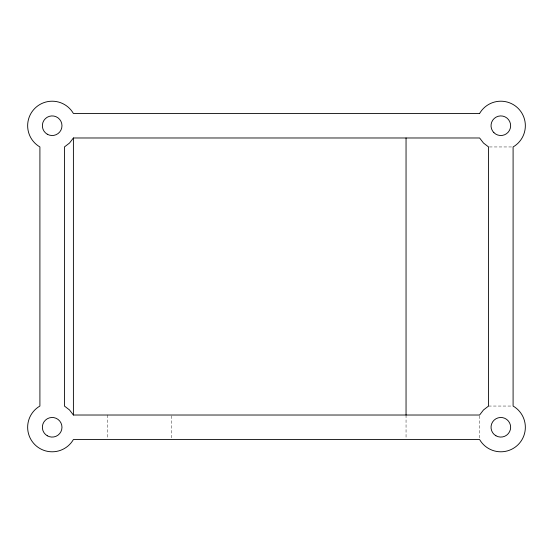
<?xml version="1.0" encoding="UTF-8"?>
<svg xmlns="http://www.w3.org/2000/svg" width="553" height="553" viewBox="0 0 553 553"><rect width="100%" height="100%" fill="white"/><g stroke="black" fill="none" stroke-linecap="round" stroke-linejoin="round"><path stroke-width="0.41" stroke-dasharray="2.77 2.07" d="M489.419 146.953L512.244 146.953M488.575 406.047L512.244 406.047M479.603 415.87L479.603 437.852M406.047 415.02L406.047 437.852M171.471 415.87L171.471 437.852M107.724 415.02L107.724 437.852"/><path stroke-width="0.83" d="M73.397 137.98L69.505 143.054L64.425 146.953L64.425 406.047L69.505 409.946L73.397 415.02L479.603 415.02L483.495 409.946L488.575 406.047L488.575 146.953L483.495 143.054L479.603 137.98L73.397 137.98L73.397 415.02M406.047 137.98L406.047 415.02M479.603 113.462L73.397 113.462A24.519 24.519 0 0 0 34.832 108.381A24.519 24.519 0 0 0 39.906 146.953L39.906 406.047A24.519 24.519 0 0 0 34.832 444.619A24.519 24.519 0 0 0 73.397 439.538L479.603 439.538A24.519 24.519 0 0 0 518.168 444.619A24.519 24.519 0 0 0 513.094 406.047L513.094 146.953A24.519 24.519 0 0 0 518.168 108.381A24.519 24.519 0 0 0 479.603 113.462M493.898 132.651A9.809 9.809 0 0 0 510.308 128.255A9.809 9.809 0 0 0 498.294 116.248A9.809 9.809 0 0 0 493.898 132.651M47.261 435.771A9.809 9.809 0 0 0 61.977 427.282A9.809 9.809 0 0 0 47.261 418.787A9.809 9.809 0 0 0 47.261 435.771M47.261 134.213A9.809 9.809 0 0 0 61.977 125.718A9.809 9.809 0 0 0 47.261 117.229A9.809 9.809 0 0 0 47.261 134.213M495.93 435.771A9.809 9.809 0 0 0 510.64 427.282A9.809 9.809 0 0 0 495.93 418.787A9.809 9.809 0 0 0 495.93 435.771"/></g></svg>
